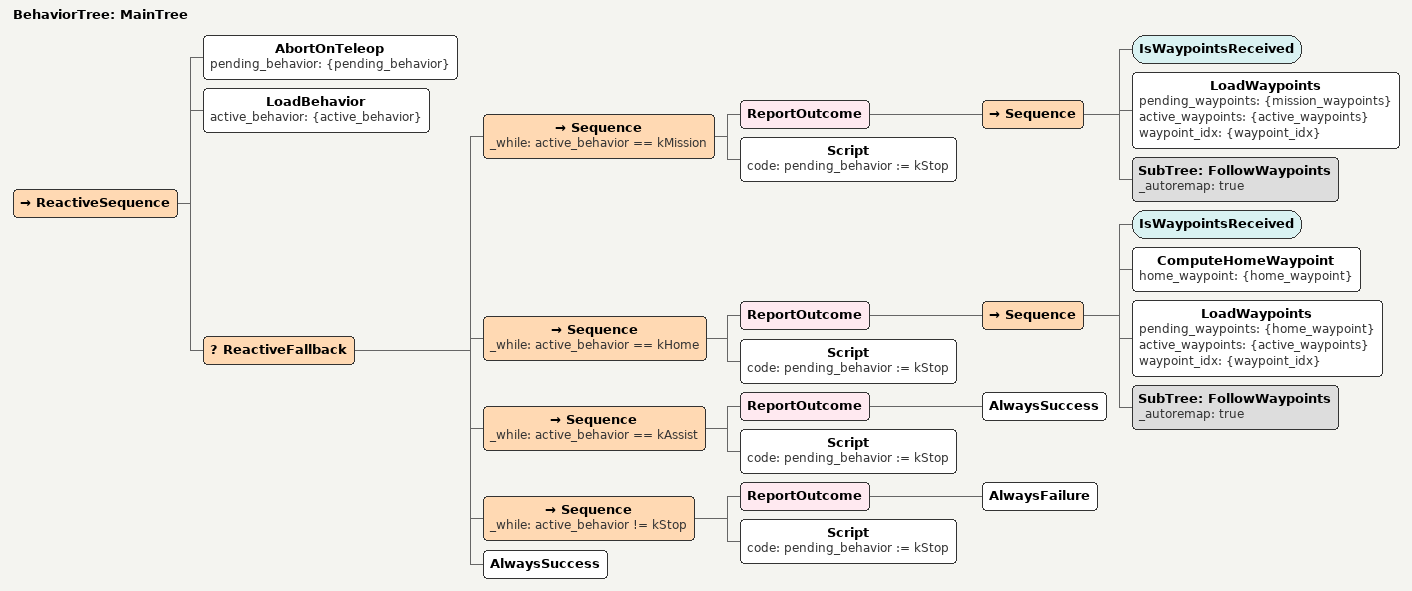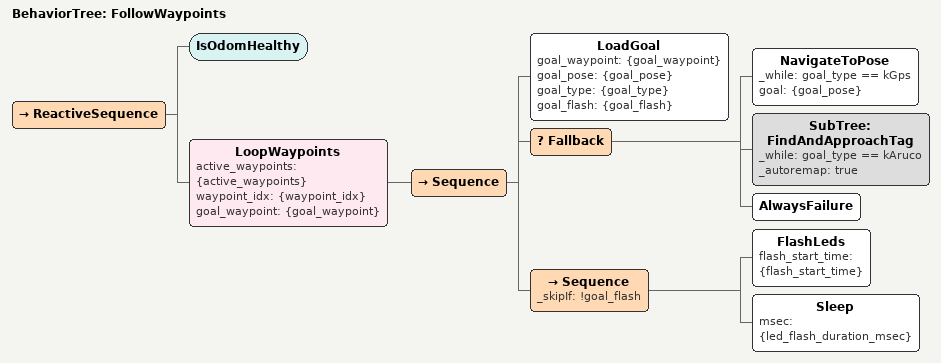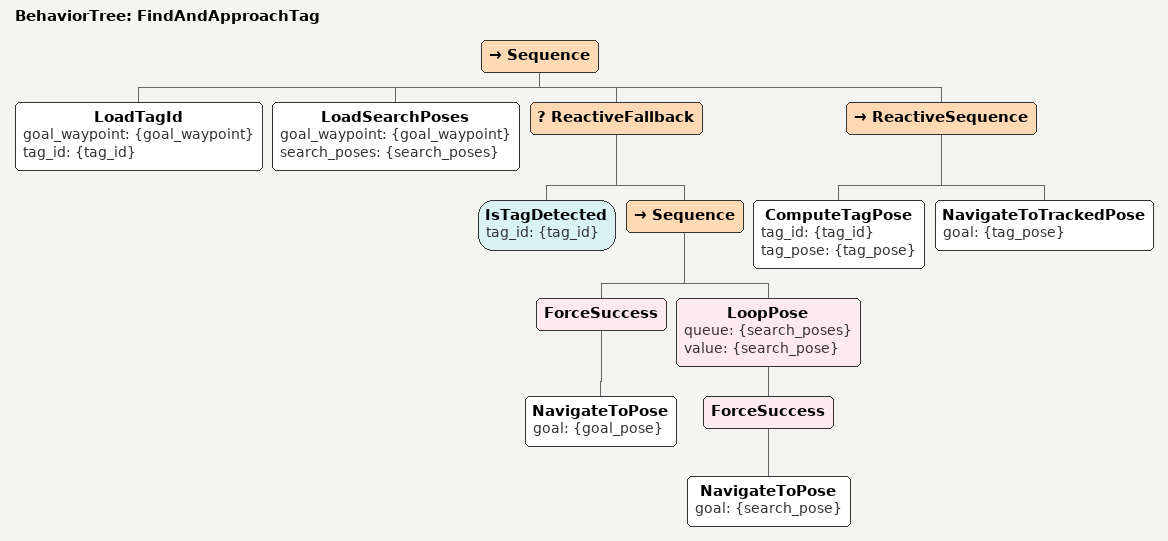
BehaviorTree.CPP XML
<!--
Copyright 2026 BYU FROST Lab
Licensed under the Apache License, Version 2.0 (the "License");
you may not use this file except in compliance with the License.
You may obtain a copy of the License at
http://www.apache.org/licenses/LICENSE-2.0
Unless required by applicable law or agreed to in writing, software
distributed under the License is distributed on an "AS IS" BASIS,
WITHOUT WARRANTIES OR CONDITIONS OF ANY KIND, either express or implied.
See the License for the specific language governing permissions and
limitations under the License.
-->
<?xml version="1.0" encoding="UTF-8"?>

<root BTCPP_format="4" main_tree_to_execute="MainTree">
  <BehaviorTree ID="MainTree">
    <ReactiveSequence>
      <AbortOnTeleop pending_behavior="{pending_behavior}"/>
      <LoadBehavior active_behavior="{active_behavior}"/>
      <ReactiveFallback>
        <Sequence _while="active_behavior == kMission">
          <ReportOutcome>
            <Sequence>
              <IsWaypointsReceived/>
              <LoadWaypoints pending_waypoints="{mission_waypoints}" active_waypoints="{active_waypoints}" waypoint_idx="{waypoint_idx}"/>
              <SubTree ID="FollowWaypoints" _autoremap="true"/>
            </Sequence>
          </ReportOutcome>
          <Script code="pending_behavior := kStop"/>
        </Sequence>
        <Sequence _while="active_behavior == kHome">
          <ReportOutcome>
            <Sequence>
              <IsWaypointsReceived/>
              <ComputeHomeWaypoint home_waypoint="{home_waypoint}"/>
              <LoadWaypoints pending_waypoints="{home_waypoint}" active_waypoints="{active_waypoints}" waypoint_idx="{waypoint_idx}"/>
              <SubTree ID="FollowWaypoints" _autoremap="true"/>
            </Sequence>
          </ReportOutcome>
          <Script code="pending_behavior := kStop"/>
        </Sequence>
        <Sequence _while="active_behavior == kAssist">
          <ReportOutcome>
            <AlwaysSuccess/>
          </ReportOutcome>
          <Script code="pending_behavior := kStop"/>
        </Sequence>
        <Sequence _while="active_behavior != kStop">
          <ReportOutcome>
            <AlwaysFailure/>
          </ReportOutcome>
          <Script code="pending_behavior := kStop"/>
        </Sequence>
        <AlwaysSuccess/>
      </ReactiveFallback>
    </ReactiveSequence>
  </BehaviorTree>

  <BehaviorTree ID="FollowWaypoints">
    <ReactiveSequence>
      <IsOdomHealthy/>
      <LoopWaypoints active_waypoints="{active_waypoints}" waypoint_idx="{waypoint_idx}" goal_waypoint="{goal_waypoint}">
        <Sequence>
          <LoadGoal goal_waypoint="{goal_waypoint}" goal_pose="{goal_pose}" goal_type="{goal_type}" goal_flash="{goal_flash}"/>
          <Fallback>
            <NavigateToPose _while="goal_type == kGps" goal="{goal_pose}"/>
            <SubTree ID="FindAndApproachTag" _while="goal_type == kAruco" _autoremap="true"/>
            <AlwaysFailure/>
          </Fallback>
          <Sequence _skipIf="!goal_flash">
            <FlashLeds flash_start_time="{flash_start_time}"/>
            <Sleep msec="{led_flash_duration_msec}"/>
          </Sequence>
        </Sequence>
      </LoopWaypoints>
    </ReactiveSequence>
  </BehaviorTree>

  <BehaviorTree ID="FindAndApproachTag">
    <Sequence>
      <LoadTagId goal_waypoint="{goal_waypoint}" tag_id="{tag_id}"/>
      <LoadSearchPoses goal_waypoint="{goal_waypoint}" search_poses="{search_poses}"/>
      <ReactiveFallback>
        <IsTagDetected tag_id="{tag_id}"/>
        <Sequence>
          <ForceSuccess>
            <NavigateToPose goal="{goal_pose}"/>
          </ForceSuccess>
          <LoopPose queue="{search_poses}" value="{search_pose}">
            <ForceSuccess>
              <NavigateToPose goal="{search_pose}"/>
            </ForceSuccess>
          </LoopPose>
        </Sequence>
      </ReactiveFallback>
      <ReactiveSequence>
        <ComputeTagPose tag_id="{tag_id}" tag_pose="{tag_pose}"/>
        <NavigateToTrackedPose goal="{tag_pose}"/>
      </ReactiveSequence>
    </Sequence>
  </BehaviorTree>

</root>
